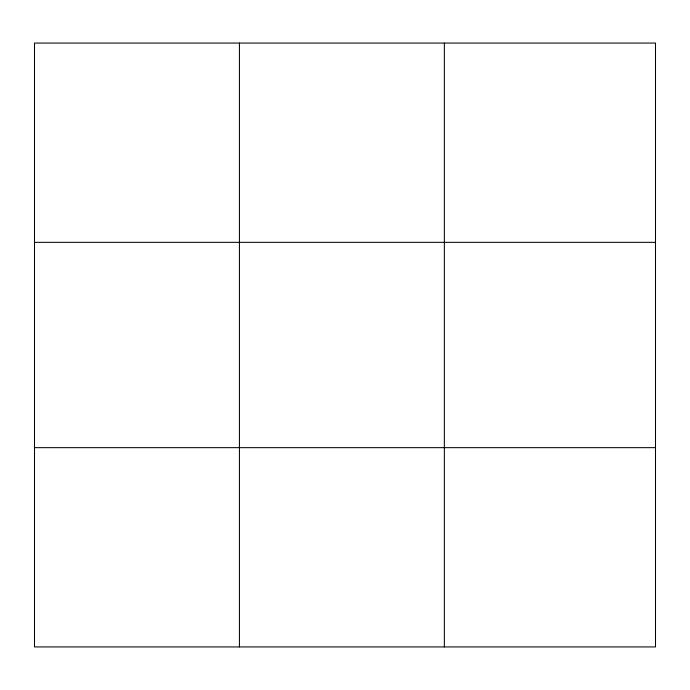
<?xml version="1.0" encoding="UTF-8"?>
<svg xmlns="http://www.w3.org/2000/svg" width="690" height="690" viewBox="0 0 690 690"><rect width="100%" height="100%" fill="white"/><g stroke="black" fill="none" stroke-linecap="round" stroke-linejoin="round"><path stroke-width="1.03" d="M239.43 43.065L239.43 646.935M444.36 43.065L444.36 646.935M34.5 242.345L655.5 242.345M34.5 447.655L655.5 447.655M655.5 580.506L655.5 646.935L34.5 646.935L34.5 43.065L655.5 43.065L655.5 580.506"/></g></svg>
